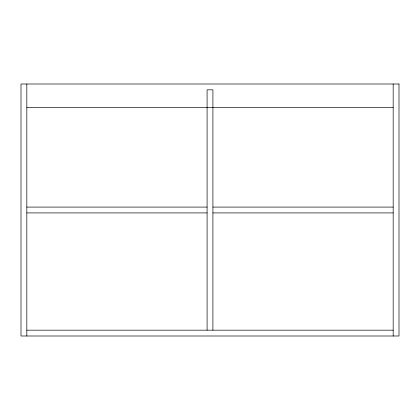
<?xml version="1.0" encoding="UTF-8"?>
<svg xmlns="http://www.w3.org/2000/svg" width="420" height="420" viewBox="0 0 420 420"><rect width="100%" height="100%" fill="white"/><g stroke="black" fill="none" stroke-linecap="round" stroke-linejoin="round"><path stroke-width="0.63" d="M26.828 107.625L393.173 107.625M26.828 207.086L207.086 207.086M212.914 207.086L393.173 207.086M26.828 212.914L207.086 212.914M212.914 212.914L393.173 212.914M26.828 330.173L393.173 330.173M393.173 84L393.173 336M212.914 330.173L212.914 89.828L207.086 89.828L207.086 330.173M26.828 84L26.828 336M399 84L21 84L21 336L399 336L399 84"/></g></svg>
